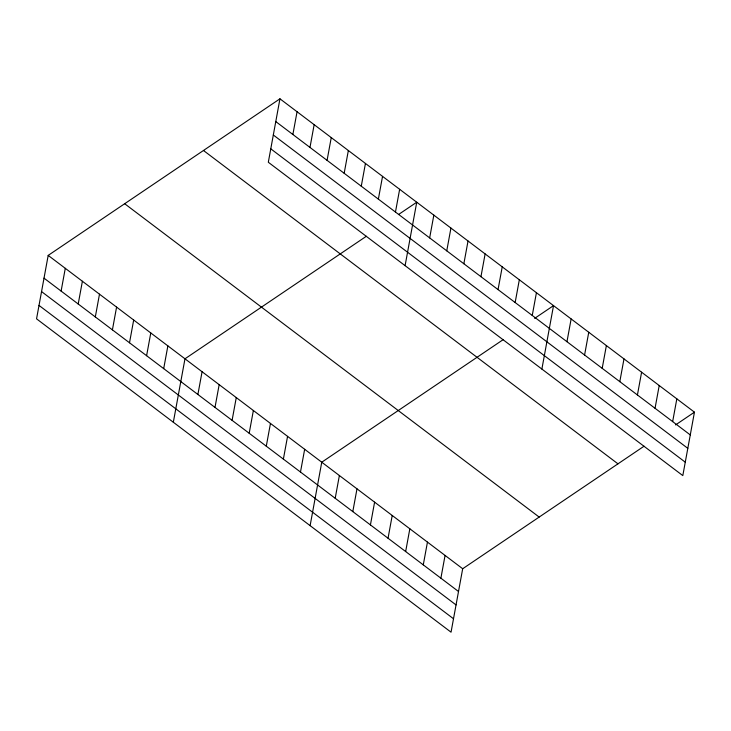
<?xml version="1.0" encoding="UTF-8"?>
<svg xmlns="http://www.w3.org/2000/svg" width="731" height="731" viewBox="0 0 731 731"><rect width="100%" height="100%" fill="white"/><g stroke="black" fill="none" stroke-linecap="round" stroke-linejoin="round"><path stroke-width="1.1" d="M279.955 98.813L268.314 162.255L682.809 475.598L694.45 412.165L279.955 98.813L48.191 255.402L36.55 318.835L451.045 632.187L462.686 568.745L644.066 446.202M61.112 291.084L65.287 268.323M78.208 304.014L82.393 281.252M95.313 316.934L99.489 294.173M112.41 329.864L116.585 307.102M129.506 342.784L133.682 320.032M146.602 355.714L150.778 332.952M163.698 368.634L167.874 345.882M173.329 422.244L184.98 358.802L366.35 236.268M197.9 394.484L202.076 371.732M214.996 407.414L219.172 384.652M232.093 420.343L236.268 397.582M292.875 134.504L297.06 111.742M249.189 433.264L253.365 410.502M309.981 147.424L314.156 124.672M266.285 446.193L270.461 423.432M327.077 160.354L331.253 137.592M283.381 459.114L287.566 436.361M344.173 173.274L348.349 150.522M300.487 472.043L304.663 449.282M361.269 186.204L365.445 163.442M310.118 525.644L321.759 462.211L503.138 339.668M378.366 199.124L382.541 176.372M335.2 498.286L339.376 475.525M395.462 212.054L399.647 189.292M352.808 511.599L356.993 488.838M405.093 265.655L416.743 202.222L398.742 214.375M370.425 524.922L374.601 502.16M429.664 237.904L433.839 215.142M388.042 538.235L392.218 515.474M446.76 250.834L450.936 228.072M405.659 551.549L409.835 528.796M463.856 263.754L468.032 241.002M423.276 564.871L427.452 542.11M480.952 276.683L485.128 253.922M440.894 578.184L445.069 555.432M498.049 289.604L502.234 266.852M515.154 302.533L519.33 279.772M532.25 315.454L536.426 292.702M541.881 369.064L553.522 305.622L534.626 318.387M566.964 341.697L571.139 318.944M584.581 355.019L588.757 332.258M602.198 368.333L606.374 345.58M619.806 381.655L623.991 358.894M637.423 394.968L641.599 372.207M655.04 408.291L659.216 385.529M672.657 421.604L676.833 398.843M675.554 424.93L694.45 412.165M275.779 121.574L690.274 434.918M273.321 134.997L687.807 448.341M270.781 148.832L685.267 462.175M203.474 150.485L617.969 463.838M124.672 203.73L539.167 517.073M48.191 255.402L462.686 568.745M44.015 278.155L458.511 591.507M41.548 291.587L456.043 604.93M39.017 305.412L453.503 618.755"/></g></svg>
